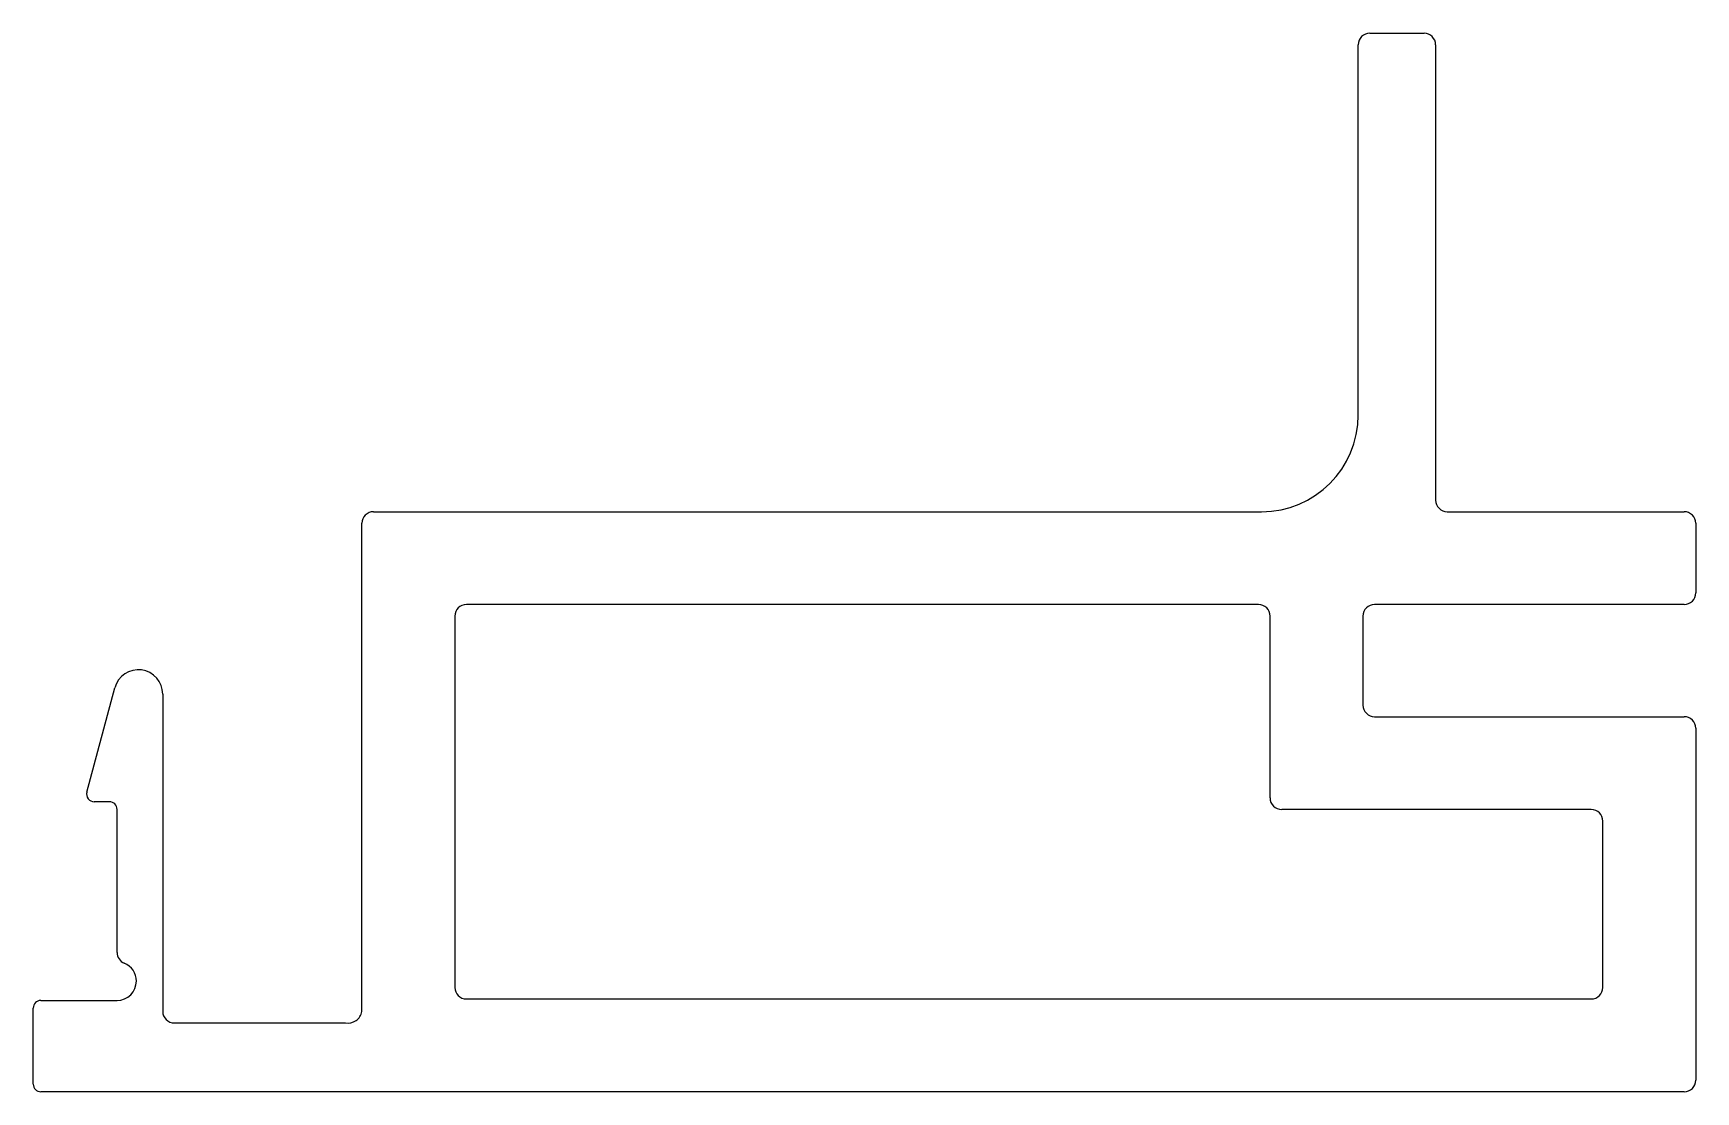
# Model space of a CAD drawing. Extents: x 2.9 to 57.4, y 2.2 to 37.
import ezdxf

# ---------------------------------------------------------------- set-up
doc = ezdxf.new("R2010")
doc.units = 0
doc.layers.get('0').update_dxf_attribs({"linetype": 'CONTINUOUS'})

msp = doc.modelspace()

# ---------------------------------------------------------------- linework, layer by layer
for p, q in [((46.372, 30.254), (46.372, 36.604)), ((46.753, 36.985), (48.531, 36.985)), ((48.912, 36.604), (48.912, 30.254)), ((46.372, 24.445), (46.372, 30.254)), ((48.912, 30.254), (48.912, 21.651)), ((13.674, 4.86), (13.674, 20.889)), ((14.055, 21.27), (32.29, 21.27)), ((32.29, 21.27), (43.197, 21.27)), ((49.293, 21.27), (57.067, 21.27)), ((57.448, 20.889), (57.448, 20.377)), ((57.448, 20.377), (57.448, 18.603)), ((35.719, 18.222), (17.103, 18.222)), ((43.097, 18.222), (35.719, 18.222)), ((57.067, 18.222), (46.907, 18.222)), ((16.722, 17.841), (16.722, 5.649)), ((43.478, 11.872), (43.478, 17.841)), ((46.526, 17.841), (46.526, 14.92)), ((4.646, 12.059), (5.564, 15.488)), ((7.137, 15.281), (7.137, 4.86)), ((46.907, 14.539), (57.067, 14.539)), ((57.448, 14.158), (57.448, 2.601)), ((5.387, 11.745), (4.887, 11.745)), ((5.637, 6.796), (5.637, 11.495)), ((54.019, 11.491), (43.859, 11.491)), ((54.4, 5.649), (54.4, 11.11)), ((2.887, 2.474), (2.887, 4.97)), ((3.137, 5.22), (5.637, 5.22)), ((17.103, 5.268), (35.719, 5.268)), ((35.719, 5.268), (54.019, 5.268)), ((7.518, 4.479), (13.132, 4.479)), ((35.211, 2.22), (3.141, 2.22)), ((57.067, 2.22), (35.211, 2.22))]:
    msp.add_line(p, q)
for centre, radius, start, end in [((46.753, 36.604), 0.381, 90, 180), ((48.531, 36.604), 0.381, 360, 90), ((43.197, 24.445), 3.175, 270, 360), ((49.293, 21.651), 0.381, 180, 270), ((14.055, 20.889), 0.381, 90, 180), ((57.067, 20.889), 0.381, 0, 90), ((57.067, 18.603), 0.381, 270, 360), ((17.103, 17.841), 0.381, 90, 180), ((43.097, 17.841), 0.381, 360, 90), ((46.907, 17.841), 0.381, 90, 180), ((6.337, 15.281), 0.8, 360, 165), ((46.907, 14.92), 0.381, 180, 270), ((57.067, 14.158), 0.381, 360, 90), ((4.887, 11.995), 0.25, 165, 270), ((5.387, 11.495), 0.25, 0, 90), ((43.859, 11.872), 0.381, 180, 270), ((54.019, 11.11), 0.381, 360, 90), ((6.018, 6.796), 0.381, 180, 247.9757), ((5.637, 5.855), 0.635, 360, 67.9757), ((5.637, 5.855), 0.635, 270, 0), ((17.103, 5.649), 0.381, 180, 270), ((54.019, 5.649), 0.381, 270, 360), ((3.137, 4.97), 0.25, 90, 180), ((7.518, 4.86), 0.381, 180, 270), ((13.213, 4.94), 0.468, 259.9998, 350.2043), ((3.141, 2.474), 0.254, 180, 270), ((57.067, 2.601), 0.381, 270, 0)]:
    msp.add_arc(centre, radius, start, end)

doc.saveas('drawing.dxf')
